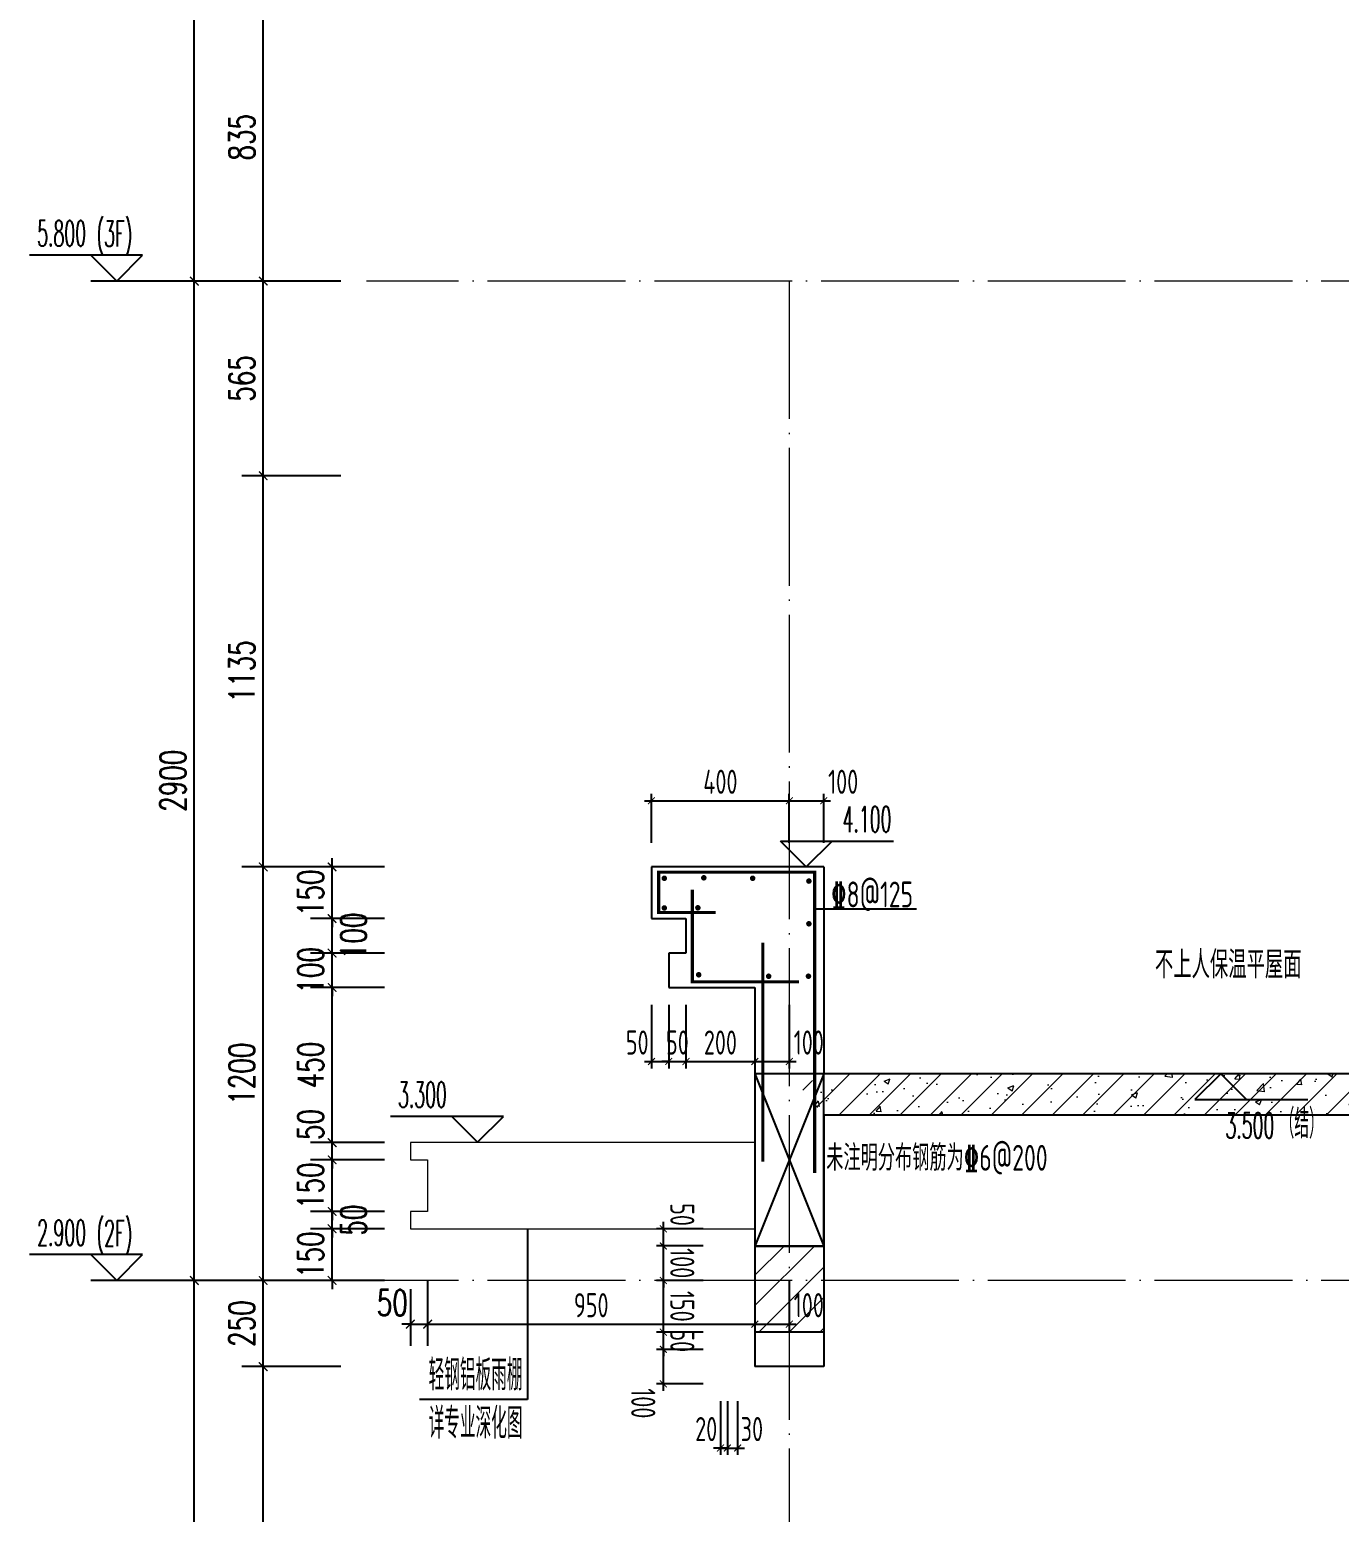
# Model space of a CAD drawing. Extents: x -668857 to 143095, y -247466 to 228182.
# Drawn here: x 111720 to 115521, y 154810 to 159113 of the extents above; entities that cross this region are included whole.
import ezdxf

# ---------------------------------------------------------------- set-up
doc = ezdxf.new("R2010")
doc.units = 0
doc.header["$LTSCALE"] = 1000
doc.linetypes.add('DOTE', pattern=[2.42, 2, -0.2, 0.02, -0.2])
doc.layers.get('0').update_dxf_attribs({"linetype": 'CONTINUOUS'})
doc.layers.get('DEFPOINTS').update_dxf_attribs({"linetype": 'CONTINUOUS'})
for name, color, linetype in [('DIM', 2, 'CONTINUOUS'), ('DIM_ELEV', 3, 'CONTINUOUS'), ('DIM_IDEN', 67, 'CONTINUOUS'), ('PUB_DIM', 3, 'CONTINUOUS'), ('PUB_TEXT', 2, 'CONTINUOUS'), ('REIN', 6, 'CONTINUOUS'), ('S-大样-砼线', 7, 'CONTINUOUS'), ('S-引出线', 40, 'CONTINUOUS'), ('TEXT', 2, 'CONTINUOUS'), ('WALL', 5, 'CONTINUOUS')]:
    doc.layers.add(name, color=color, linetype=linetype)
for name, color, linetype, lineweight in [('DOTE', 19, 'DOTE', 9), ('PUB_HATCH', 8, 'CONTINUOUS', 9), ('立面-普通轮廓', 7, 'CONTINUOUS', 18)]:
    doc.layers.add(name, color=color, linetype=linetype, lineweight=lineweight)
doc.styles.add('_TCH_DIM', font='SIMPLEX.shx', dxfattribs={"width": 0.7, "bigfont": 'GBCBIG.shx'})
doc.styles.add('_TCH_DIM_T3', font='SIMPLEX', dxfattribs={"width": 0.705882, "bigfont": 'GBCBIG'})
doc.styles.add('DIM_FONT_T3', font='SIMPLEX', dxfattribs={"width": 0.705882, "bigfont": 'GBCBIG'})
doc.styles.add('TSSD_DIMENSION', font='Tssdeng.shx', dxfattribs={"width": 0.7, "bigfont": 'tssdchn.shx'})
doc.styles.add('TSSD_REIN', font='tssdeng.shx', dxfattribs={"width": 0.7, "height": 300, "bigfont": 'tssdchn.shx'})
doc.dimstyles.new('_TCH_ARCH&&25', dxfattribs={"dimtxt": 74.375, "dimasz": 25, "dimexe": 62.5, "dimexo": 75, "dimgap": 25, "dimtad": 1, "dimdec": 0, "dimzin": 0, "dimdsep": 46, "dimtxsty": '_TCH_DIM_T3', "dimblk": 'ARCHTICK', "dimcen": 0.09, "dimclrt": 7, "dimazin": 0, "dimtfac": 1, "dimtdec": 0, "dimtix": 1, "dimtmove": 2, "dimatfit": 3, "dimldrblk": 'ARCHTICK', "dimfxl": 0, "dimtolj": 1, "dimtzin": 0, "dimarcsym": 0})
doc.dimstyles.new('TSSD_20_20', dxfattribs={"dimtxt": 60, "dimasz": 20, "dimexe": 20, "dimexo": 50, "dimgap": 20, "dimtad": 1, "dimdec": 0, "dimzin": 0, "dimdsep": 46, "dimtxsty": 'TSSD_DIMENSION', "dimblk": 'ARCHTICK', "dimblk1": 'ARCHTICK', "dimblk2": 'ARCHTICK', "dimcen": 0, "dimdle": 20, "dimclrt": 7, "dimadec": 0, "dimazin": 0, "dimtfac": 1, "dimtdec": 0, "dimtix": 1, "dimtmove": 2, "dimatfit": 3, "dimfxl": 0, "dimtolj": 1, "dimtzin": 0, "dimarcsym": 0})

# ---------------------------------------------------------------- blocks, each defined once
blk = doc.blocks.new('_ArchTick')
at = {"color": 0, "linetype": 'ByBlock', "const_width": 0.15}
blk.add_lwpolyline([(-0.5, -0.5), (0.5, 0.5)], dxfattribs=at)
blk = doc.blocks.new('*D2341')
at = {"layer": 'DEFPOINTS', "color": 0}
for p in [(113925, 156875.3), (113524.9, 156703.3), (113925, 156703.3)]:
    blk.add_point(p, dxfattribs=at)
at = {"layer": 'DIM', "color": 0, "lineweight": -2}
for p, q in [((113504.9, 156875.3), (113945, 156875.3)), ((113524.9, 156753.3), (113524.9, 156895.3)), ((113925, 156753.3), (113925, 156895.3))]:
    blk.add_line(p, q, dxfattribs=at)
at = {"layer": 'DIM', "color": 0, "lineweight": -2, "xscale": 20, "yscale": 20, "zscale": 20, "rotation": 180}
blk.add_blockref('_ArchTick', (113524.9, 156875.3), dxfattribs=at)
at = {"layer": 'DIM', "color": 0, "lineweight": -2, "xscale": 20, "yscale": 20, "zscale": 20}
blk.add_blockref('_ArchTick', (113925, 156875.3), dxfattribs=at)
at = {"layer": 'DIM', "color": 7, "insert": (113724.9, 156930.3), "char_height": 70, "attachment_point": 5, "style": 'TSSD_DIMENSION'}
blk.add_mtext('\\A1;400', dxfattribs=at)
blk = doc.blocks.new('*D2342')
at = {"layer": 'DEFPOINTS', "color": 0}
for p in [(114024.8, 156875.3), (113925, 156703.3), (114024.8, 156703.3)]:
    blk.add_point(p, dxfattribs=at)
at = {"layer": 'DIM', "color": 0, "lineweight": -2}
for p, q in [((113905, 156875.3), (114044.8, 156875.3)), ((113925, 156753.3), (113925, 156895.3)), ((114024.8, 156753.3), (114024.8, 156895.3))]:
    blk.add_line(p, q, dxfattribs=at)
at = {"layer": 'DIM', "color": 0, "lineweight": -2, "xscale": 20, "yscale": 20, "zscale": 20, "rotation": 180}
blk.add_blockref('_ArchTick', (113925, 156875.3), dxfattribs=at)
at = {"layer": 'DIM', "color": 0, "lineweight": -2, "xscale": 20, "yscale": 20, "zscale": 20}
blk.add_blockref('_ArchTick', (114024.8, 156875.3), dxfattribs=at)
at = {"layer": 'DIM', "color": 7, "insert": (114081.3, 156930.3), "char_height": 70, "attachment_point": 5, "style": 'TSSD_DIMENSION'}
blk.add_mtext('\\A1;100', dxfattribs=at)
blk = doc.blocks.new('*D2343')
at = {"layer": 'DEFPOINTS', "color": 0}
for p in [(113725.2, 155183.2), (113745.1, 155183.2), (113745.1, 154997)]:
    blk.add_point(p, dxfattribs=at)
at = {"layer": 'DIM', "color": 0, "lineweight": -2}
for p, q in [((113725.2, 155133.2), (113725.2, 154977)), ((113745.1, 155133.2), (113745.1, 154977)), ((113725.2, 154997), (113705.2, 154997)), ((113725.2, 154997), (113745.1, 154997)), ((113745.1, 154997), (113765.1, 154997))]:
    blk.add_line(p, q, dxfattribs=at)
at = {"layer": 'DIM', "color": 0, "lineweight": -2, "xscale": 20, "yscale": 20, "zscale": 20}
blk.add_blockref('_ArchTick', (113725.2, 154997), dxfattribs=at)
at = {"layer": 'DIM', "color": 0, "lineweight": -2, "xscale": 20, "yscale": 20, "zscale": 20, "rotation": 180}
blk.add_blockref('_ArchTick', (113745.1, 154997), dxfattribs=at)
at = {"layer": 'DIM', "color": 7, "insert": (113683.8, 155052), "char_height": 70, "attachment_point": 5, "style": 'TSSD_DIMENSION'}
blk.add_mtext('\\A1;20', dxfattribs=at)
blk = doc.blocks.new('*D2344')
at = {"layer": 'DEFPOINTS', "color": 0}
for p in [(113745.1, 155183.2), (113775, 155183.2), (113775, 154997)]:
    blk.add_point(p, dxfattribs=at)
at = {"layer": 'DIM', "color": 0, "lineweight": -2}
for p, q in [((113745.1, 155133.2), (113745.1, 154977)), ((113775, 155133.2), (113775, 154977)), ((113745.1, 154997), (113725.1, 154997)), ((113745.1, 154997), (113775, 154997)), ((113775, 154997), (113795, 154997))]:
    blk.add_line(p, q, dxfattribs=at)
at = {"layer": 'DIM', "color": 0, "lineweight": -2, "xscale": 20, "yscale": 20, "zscale": 20}
blk.add_blockref('_ArchTick', (113745.1, 154997), dxfattribs=at)
at = {"layer": 'DIM', "color": 0, "lineweight": -2, "xscale": 20, "yscale": 20, "zscale": 20, "rotation": 180}
blk.add_blockref('_ArchTick', (113775, 154997), dxfattribs=at)
at = {"layer": 'DIM', "color": 7, "insert": (113816.3, 155052), "char_height": 70, "attachment_point": 5, "style": 'TSSD_DIMENSION'}
blk.add_mtext('\\A1;30', dxfattribs=at)
blk = doc.blocks.new('*D2345')
at = {"layer": 'DEFPOINTS', "color": 0}
for p in [(112825, 155533.1), (112875, 155533.1), (112875, 155356.4)]:
    blk.add_point(p, dxfattribs=at)
at = {"layer": 'PUB_DIM', "color": 0, "lineweight": -2}
for p, q in [((112825, 155458.1), (112825, 155293.9)), ((112875, 155458.1), (112875, 155293.9)), ((112825, 155356.4), (112800, 155356.4)), ((112825, 155356.4), (112875, 155356.4)), ((112875, 155356.4), (112900, 155356.4))]:
    blk.add_line(p, q, dxfattribs=at)
at = {"layer": 'PUB_DIM', "color": 0, "lineweight": -2, "xscale": 25, "yscale": 25, "zscale": 25}
for p, rotation in [((112825, 155356.4), 0.008280580411597072), ((112875, 155356.4), 180.0082805804116)]:
    blk.add_blockref('_ArchTick', p, dxfattribs=dict(at, rotation=rotation))
at = {"layer": 'PUB_DIM', "color": 7, "insert": (112772.6, 155418.6), "char_height": 74.38, "attachment_point": 5, "rotation": 0.0083, "style": '_TCH_DIM_T3'}
blk.add_mtext('\\A1;50', dxfattribs=at)
blk = doc.blocks.new('*D2346')
at = {"layer": 'DEFPOINTS', "color": 0}
for p in [(112875, 155533.1), (113825, 155533.2), (113825, 155356.5)]:
    blk.add_point(p, dxfattribs=at)
at = {"layer": 'DIM', "color": 0, "lineweight": -2}
for p, q in [((112875, 155483.1), (112875, 155336.4)), ((113825, 155483.2), (113825, 155336.5)), ((112855, 155356.4), (113845, 155356.5))]:
    blk.add_line(p, q, dxfattribs=at)
at = {"layer": 'DIM', "color": 0, "lineweight": -2, "xscale": 20, "yscale": 20, "zscale": 20}
for p, rotation in [((112875, 155356.4), 180.0082805803405), ((113825, 155356.5), 0.00828058034047461)]:
    blk.add_blockref('_ArchTick', p, dxfattribs=dict(at, rotation=rotation))
at = {"layer": 'DIM', "color": 7, "insert": (113350, 155411.5), "char_height": 70, "attachment_point": 5, "rotation": 0.0083, "style": 'TSSD_DIMENSION'}
blk.add_mtext('\\A1;950', dxfattribs=at)
blk = doc.blocks.new('*D2347')
at = {"layer": 'DEFPOINTS', "color": 0}
for p in [(113825, 155533.2), (113925, 155533.2), (113925, 155356.5)]:
    blk.add_point(p, dxfattribs=at)
at = {"layer": 'DIM', "color": 0, "lineweight": -2}
for p, q in [((113825, 155483.2), (113825, 155336.5)), ((113925, 155483.2), (113925, 155336.5)), ((113805, 155356.5), (113945, 155356.5))]:
    blk.add_line(p, q, dxfattribs=at)
at = {"layer": 'DIM', "color": 0, "lineweight": -2, "xscale": 20, "yscale": 20, "zscale": 20}
for p, rotation in [((113825, 155356.5), 180.0082805803145), ((113925, 155356.5), 0.008280580314470395)]:
    blk.add_blockref('_ArchTick', p, dxfattribs=dict(at, rotation=rotation))
at = {"layer": 'DIM', "color": 7, "insert": (113981.5, 155411.5), "char_height": 70, "attachment_point": 5, "rotation": 0.0083, "style": 'TSSD_DIMENSION'}
blk.add_mtext('\\A1;100', dxfattribs=at)
blk = doc.blocks.new('*D2348')
at = {"layer": 'DEFPOINTS', "color": 0}
for p in [(113559.3, 155283.4), (113725.2, 155283.4), (113725.2, 155183.2)]:
    blk.add_point(p, dxfattribs=at)
at = {"layer": 'DIM', "color": 0, "lineweight": -2}
for p, q in [((113675.2, 155283.4), (113539.3, 155283.4)), ((113559.3, 155163.2), (113559.3, 155303.4)), ((113675.2, 155183.2), (113539.3, 155183.2))]:
    blk.add_line(p, q, dxfattribs=at)
at = {"layer": 'DIM', "color": 0, "lineweight": -2, "xscale": 20, "yscale": 20, "zscale": 20}
for p, rotation in [((113559.3, 155283.4), 90.00050334897705), ((113559.3, 155183.2), 270.0005033489771)]:
    blk.add_blockref('_ArchTick', p, dxfattribs=dict(at, rotation=rotation))
at = {"layer": 'DIM', "color": 7, "insert": (113500.9, 155126.8), "char_height": 70, "attachment_point": 5, "rotation": 270.0005, "style": 'TSSD_DIMENSION'}
blk.add_mtext('\\A1;100', dxfattribs=at)
blk = doc.blocks.new('*D2349')
at = {"layer": 'DEFPOINTS', "color": 0}
for p in [(113559.3, 155333.4), (113725.2, 155333.4), (113725.2, 155283.4)]:
    blk.add_point(p, dxfattribs=at)
at = {"layer": 'DIM', "color": 0, "lineweight": -2}
for p, q in [((113675.2, 155333.4), (113539.3, 155333.4)), ((113559.3, 155333.4), (113559.3, 155353.4)), ((113559.3, 155283.4), (113559.3, 155333.4)), ((113675.2, 155283.4), (113539.3, 155283.4)), ((113559.3, 155283.4), (113559.3, 155263.4))]:
    blk.add_line(p, q, dxfattribs=at)
at = {"layer": 'DIM', "color": 0, "lineweight": -2, "xscale": 20, "yscale": 20, "zscale": 20}
for p, rotation in [((113559.3, 155333.4), 270.0005033490374), ((113559.3, 155283.4), 90.00050334903742)]:
    blk.add_blockref('_ArchTick', p, dxfattribs=dict(at, rotation=rotation))
at = {"layer": 'DIM', "color": 7, "insert": (113614.3, 155308.4), "char_height": 70, "attachment_point": 5, "rotation": 270.0005, "style": 'TSSD_DIMENSION'}
blk.add_mtext('\\A1;50', dxfattribs=at)
blk = doc.blocks.new('*D2350')
at = {"layer": 'DEFPOINTS', "color": 0}
for p in [(113559.3, 155483.2), (113725.2, 155483.2), (113725.2, 155333.4)]:
    blk.add_point(p, dxfattribs=at)
at = {"layer": 'DIM', "color": 0, "lineweight": -2}
for p, q in [((113559.3, 155313.4), (113559.3, 155503.2)), ((113675.2, 155483.2), (113539.3, 155483.2)), ((113675.2, 155333.4), (113539.3, 155333.4))]:
    blk.add_line(p, q, dxfattribs=at)
at = {"layer": 'DIM', "color": 0, "lineweight": -2, "xscale": 20, "yscale": 20, "zscale": 20}
for p, rotation in [((113559.3, 155483.2), 90.00050334894749), ((113559.3, 155333.4), 270.0005033489475)]:
    blk.add_blockref('_ArchTick', p, dxfattribs=dict(at, rotation=rotation))
at = {"layer": 'DIM', "color": 7, "insert": (113614.3, 155408.3), "char_height": 70, "attachment_point": 5, "rotation": 270.0005, "style": 'TSSD_DIMENSION'}
blk.add_mtext('\\A1;150', dxfattribs=at)
blk = doc.blocks.new('*D2351')
at = {"layer": 'DEFPOINTS', "color": 0}
for p in [(113559.3, 155583.4), (113725.2, 155583.4), (113725.2, 155483.2)]:
    blk.add_point(p, dxfattribs=at)
at = {"layer": 'DIM', "color": 0, "lineweight": -2}
for p, q in [((113675.2, 155583.4), (113539.3, 155583.4)), ((113559.3, 155583.4), (113559.3, 155603.4)), ((113559.3, 155483.2), (113559.3, 155583.4)), ((113675.2, 155483.2), (113539.3, 155483.2)), ((113559.3, 155483.2), (113559.3, 155463.2))]:
    blk.add_line(p, q, dxfattribs=at)
at = {"layer": 'DIM', "color": 0, "lineweight": -2, "xscale": 20, "yscale": 20, "zscale": 20}
for p, rotation in [((113559.3, 155583.4), 270.0005033489296), ((113559.3, 155483.2), 90.00050334892961)]:
    blk.add_blockref('_ArchTick', p, dxfattribs=dict(at, rotation=rotation))
at = {"layer": 'DIM', "color": 7, "insert": (113614.3, 155533.3), "char_height": 70, "attachment_point": 5, "rotation": 270.0005, "style": 'TSSD_DIMENSION'}
blk.add_mtext('\\A1;100', dxfattribs=at)
blk = doc.blocks.new('*D2352')
at = {"layer": 'DEFPOINTS', "color": 0}
for p in [(113559.3, 155633.1), (113725.2, 155633.1), (113725.2, 155583.4)]:
    blk.add_point(p, dxfattribs=at)
at = {"layer": 'DIM', "color": 0, "lineweight": -2}
for p, q in [((113675.2, 155633.1), (113539.3, 155633.1)), ((113559.3, 155563.4), (113559.3, 155653.1)), ((113675.2, 155583.4), (113539.3, 155583.4))]:
    blk.add_line(p, q, dxfattribs=at)
at = {"layer": 'DIM', "color": 0, "lineweight": -2, "xscale": 20, "yscale": 20, "zscale": 20}
for p, rotation in [((113559.3, 155633.1), 90.00050334908576), ((113559.3, 155583.4), 270.0005033490858)]:
    blk.add_blockref('_ArchTick', p, dxfattribs=dict(at, rotation=rotation))
at = {"layer": 'DIM', "color": 7, "insert": (113614.3, 155674.5), "char_height": 70, "attachment_point": 5, "rotation": 270.0005, "style": 'TSSD_DIMENSION'}
blk.add_mtext('\\A1;50', dxfattribs=at)
blk = doc.blocks.new('*D2353')
at = {"layer": 'DEFPOINTS', "color": 0}
for p in [(113524.9, 156333.3), (113574.9, 156333.3), (113574.9, 156118.7)]:
    blk.add_point(p, dxfattribs=at)
at = {"layer": 'DIM', "color": 0, "lineweight": -2}
for p, q in [((113524.9, 156283.3), (113524.9, 156098.7)), ((113574.9, 156283.3), (113574.9, 156098.7)), ((113504.9, 156118.7), (113594.9, 156118.7))]:
    blk.add_line(p, q, dxfattribs=at)
at = {"layer": 'DIM', "color": 0, "lineweight": -2, "xscale": 20, "yscale": 20, "zscale": 20, "rotation": 180}
blk.add_blockref('_ArchTick', (113524.9, 156118.7), dxfattribs=at)
at = {"layer": 'DIM', "color": 0, "lineweight": -2, "xscale": 20, "yscale": 20, "zscale": 20}
blk.add_blockref('_ArchTick', (113574.9, 156118.7), dxfattribs=at)
at = {"layer": 'DIM', "color": 7, "insert": (113483.5, 156173.7), "char_height": 70, "attachment_point": 5, "style": 'TSSD_DIMENSION'}
blk.add_mtext('\\A1;50', dxfattribs=at)
blk = doc.blocks.new('*D2354')
at = {"layer": 'DEFPOINTS', "color": 0}
for p in [(113574.9, 156333.3), (113625, 156333.3), (113625, 156118.7)]:
    blk.add_point(p, dxfattribs=at)
at = {"layer": 'DIM', "color": 0, "lineweight": -2}
for p, q in [((113574.9, 156283.3), (113574.9, 156098.7)), ((113625, 156283.3), (113625, 156098.7)), ((113574.9, 156118.7), (113554.9, 156118.7)), ((113574.9, 156118.7), (113625, 156118.7)), ((113625, 156118.7), (113645, 156118.7))]:
    blk.add_line(p, q, dxfattribs=at)
at = {"layer": 'DIM', "color": 0, "lineweight": -2, "xscale": 20, "yscale": 20, "zscale": 20}
blk.add_blockref('_ArchTick', (113574.9, 156118.7), dxfattribs=at)
at = {"layer": 'DIM', "color": 0, "lineweight": -2, "xscale": 20, "yscale": 20, "zscale": 20, "rotation": 180}
blk.add_blockref('_ArchTick', (113625, 156118.7), dxfattribs=at)
at = {"layer": 'DIM', "color": 7, "insert": (113600, 156173.7), "char_height": 70, "attachment_point": 5, "style": 'TSSD_DIMENSION'}
blk.add_mtext('\\A1;50', dxfattribs=at)
blk = doc.blocks.new('*D2355')
at = {"layer": 'DEFPOINTS', "color": 0}
for p in [(113625, 156333.3), (113825, 156333.3), (113825, 156118.7)]:
    blk.add_point(p, dxfattribs=at)
at = {"layer": 'DIM', "color": 0, "lineweight": -2}
for p, q in [((113625, 156283.3), (113625, 156098.7)), ((113825, 156283.3), (113825, 156098.7)), ((113605, 156118.7), (113845, 156118.7))]:
    blk.add_line(p, q, dxfattribs=at)
at = {"layer": 'DIM', "color": 0, "lineweight": -2, "xscale": 20, "yscale": 20, "zscale": 20, "rotation": 180}
blk.add_blockref('_ArchTick', (113625, 156118.7), dxfattribs=at)
at = {"layer": 'DIM', "color": 0, "lineweight": -2, "xscale": 20, "yscale": 20, "zscale": 20}
blk.add_blockref('_ArchTick', (113825, 156118.7), dxfattribs=at)
at = {"layer": 'DIM', "color": 7, "insert": (113725, 156173.7), "char_height": 70, "attachment_point": 5, "style": 'TSSD_DIMENSION'}
blk.add_mtext('\\A1;200', dxfattribs=at)
blk = doc.blocks.new('*D2356')
at = {"layer": 'DEFPOINTS', "color": 0}
for p in [(113825, 156333.3), (113925, 156333.3), (113925, 156118.7)]:
    blk.add_point(p, dxfattribs=at)
at = {"layer": 'DIM', "color": 0, "lineweight": -2}
for p, q in [((113825, 156283.3), (113825, 156098.7)), ((113925, 156283.3), (113925, 156098.7)), ((113805, 156118.7), (113945, 156118.7))]:
    blk.add_line(p, q, dxfattribs=at)
at = {"layer": 'DIM', "color": 0, "lineweight": -2, "xscale": 20, "yscale": 20, "zscale": 20, "rotation": 180}
blk.add_blockref('_ArchTick', (113825, 156118.7), dxfattribs=at)
at = {"layer": 'DIM', "color": 0, "lineweight": -2, "xscale": 20, "yscale": 20, "zscale": 20}
blk.add_blockref('_ArchTick', (113925, 156118.7), dxfattribs=at)
at = {"layer": 'DIM', "color": 7, "insert": (113981.4, 156173.7), "char_height": 70, "attachment_point": 5, "style": 'TSSD_DIMENSION'}
blk.add_mtext('\\A1;100', dxfattribs=at)
blk = doc.blocks.new('*D2357')
at = {"layer": 'DEFPOINTS', "color": 0}
for p in [(112597.9, 155633.3), (112825, 155633.3), (112825, 155483.2)]:
    blk.add_point(p, dxfattribs=at)
at = {"layer": 'PUB_DIM', "color": 0, "lineweight": -2}
for p, q in [((112750, 155633.3), (112535.4, 155633.3)), ((112597.9, 155633.3), (112597.9, 155658.3)), ((112597.9, 155483.2), (112597.9, 155633.3)), ((112750, 155483.2), (112535.4, 155483.2)), ((112597.9, 155483.2), (112597.9, 155458.2))]:
    blk.add_line(p, q, dxfattribs=at)
at = {"layer": 'PUB_DIM', "color": 0, "lineweight": -2, "xscale": 25, "yscale": 25, "zscale": 25}
for p, rotation in [((112597.9, 155633.3), 270), ((112597.9, 155483.2), 90)]:
    blk.add_blockref('_ArchTick', p, dxfattribs=dict(at, rotation=rotation))
at = {"layer": 'PUB_DIM', "color": 7, "insert": (112535.8, 155558.2), "char_height": 74.38, "attachment_point": 5, "rotation": 90, "style": '_TCH_DIM_T3'}
blk.add_mtext('\\A1;150', dxfattribs=at)
blk = doc.blocks.new('*D2358')
at = {"layer": 'DEFPOINTS', "color": 0}
for p in [(112597.9, 155683.3), (112825, 155683.3), (112825, 155633.3)]:
    blk.add_point(p, dxfattribs=at)
at = {"layer": 'PUB_DIM', "color": 0, "lineweight": -2}
for p, q in [((112597.9, 155683.3), (112597.9, 155708.3)), ((112750, 155683.3), (112535.4, 155683.3)), ((112597.9, 155633.3), (112597.9, 155683.3)), ((112750, 155633.3), (112535.4, 155633.3)), ((112597.9, 155633.3), (112597.9, 155608.3))]:
    blk.add_line(p, q, dxfattribs=at)
at = {"layer": 'PUB_DIM', "color": 0, "lineweight": -2, "xscale": 25, "yscale": 25, "zscale": 25}
for p, rotation in [((112597.9, 155683.3), 270), ((112597.9, 155633.3), 90)]:
    blk.add_blockref('_ArchTick', p, dxfattribs=dict(at, rotation=rotation))
at = {"layer": 'PUB_DIM', "color": 7, "insert": (112659.9, 155658.3), "char_height": 74.38, "attachment_point": 5, "rotation": 90, "style": '_TCH_DIM_T3'}
blk.add_mtext('\\A1;50', dxfattribs=at)
blk = doc.blocks.new('*D2359')
at = {"layer": 'DEFPOINTS', "color": 0}
for p in [(112597.9, 155833.3), (112825, 155833.3), (112825, 155683.3)]:
    blk.add_point(p, dxfattribs=at)
at = {"layer": 'PUB_DIM', "color": 0, "lineweight": -2}
for p, q in [((112750, 155833.3), (112535.4, 155833.3)), ((112597.9, 155833.3), (112597.9, 155858.3)), ((112597.9, 155683.3), (112597.9, 155833.3)), ((112750, 155683.3), (112535.4, 155683.3)), ((112597.9, 155683.3), (112597.9, 155658.3))]:
    blk.add_line(p, q, dxfattribs=at)
at = {"layer": 'PUB_DIM', "color": 0, "lineweight": -2, "xscale": 25, "yscale": 25, "zscale": 25}
for p, rotation in [((112597.9, 155833.3), 270), ((112597.9, 155683.3), 90)]:
    blk.add_blockref('_ArchTick', p, dxfattribs=dict(at, rotation=rotation))
at = {"layer": 'PUB_DIM', "color": 7, "insert": (112535.8, 155758.3), "char_height": 74.38, "attachment_point": 5, "rotation": 90, "style": '_TCH_DIM_T3'}
blk.add_mtext('\\A1;150', dxfattribs=at)
blk = doc.blocks.new('*D2360')
at = {"layer": 'DEFPOINTS', "color": 0}
for p in [(112597.9, 155883.3), (112825, 155883.3), (112825, 155833.3)]:
    blk.add_point(p, dxfattribs=at)
at = {"layer": 'PUB_DIM', "color": 0, "lineweight": -2}
for p, q in [((112750, 155883.3), (112535.4, 155883.3)), ((112597.9, 155883.3), (112597.9, 155908.3)), ((112597.9, 155833.3), (112597.9, 155883.3)), ((112750, 155833.3), (112535.4, 155833.3)), ((112597.9, 155833.3), (112597.9, 155808.3))]:
    blk.add_line(p, q, dxfattribs=at)
at = {"layer": 'PUB_DIM', "color": 0, "lineweight": -2, "xscale": 25, "yscale": 25, "zscale": 25}
for p, rotation in [((112597.9, 155883.3), 270), ((112597.9, 155833.3), 90)]:
    blk.add_blockref('_ArchTick', p, dxfattribs=dict(at, rotation=rotation))
at = {"layer": 'PUB_DIM', "color": 7, "insert": (112535.8, 155935.7), "char_height": 74.38, "attachment_point": 5, "rotation": 90, "style": '_TCH_DIM_T3'}
blk.add_mtext('\\A1;50', dxfattribs=at)
blk = doc.blocks.new('*D2361')
at = {"layer": 'DEFPOINTS', "color": 0}
for p in [(112597.9, 156333.3), (112825, 156333.3), (112825, 155883.3)]:
    blk.add_point(p, dxfattribs=at)
at = {"layer": 'PUB_DIM', "color": 0, "lineweight": -2}
for p, q in [((112750, 156333.3), (112535.4, 156333.3)), ((112597.9, 155883.3), (112597.9, 156333.3)), ((112750, 155883.3), (112535.4, 155883.3))]:
    blk.add_line(p, q, dxfattribs=at)
at = {"layer": 'PUB_DIM', "color": 0, "lineweight": -2, "xscale": 25, "yscale": 25, "zscale": 25}
for p, rotation in [((112597.9, 156333.3), 90), ((112597.9, 155883.3), 270)]:
    blk.add_blockref('_ArchTick', p, dxfattribs=dict(at, rotation=rotation))
at = {"layer": 'PUB_DIM', "color": 7, "insert": (112535.8, 156108.3), "char_height": 74.38, "attachment_point": 5, "rotation": 90, "style": '_TCH_DIM_T3'}
blk.add_mtext('\\A1;450', dxfattribs=at)
blk = doc.blocks.new('*D2362')
at = {"layer": 'DEFPOINTS', "color": 0}
for p in [(112597.9, 156433.3), (112825, 156433.3), (112825, 156333.3)]:
    blk.add_point(p, dxfattribs=at)
at = {"layer": 'PUB_DIM', "color": 0, "lineweight": -2}
for p, q in [((112597.9, 156433.3), (112597.9, 156458.3)), ((112750, 156433.3), (112535.4, 156433.3)), ((112597.9, 156333.3), (112597.9, 156433.3)), ((112750, 156333.3), (112535.4, 156333.3)), ((112597.9, 156333.3), (112597.9, 156308.3))]:
    blk.add_line(p, q, dxfattribs=at)
at = {"layer": 'PUB_DIM', "color": 0, "lineweight": -2, "xscale": 25, "yscale": 25, "zscale": 25}
for p, rotation in [((112597.9, 156433.3), 270), ((112597.9, 156333.3), 90)]:
    blk.add_blockref('_ArchTick', p, dxfattribs=dict(at, rotation=rotation))
at = {"layer": 'PUB_DIM', "color": 7, "insert": (112535.8, 156383.3), "char_height": 74.38, "attachment_point": 5, "rotation": 90, "style": '_TCH_DIM_T3'}
blk.add_mtext('\\A1;100', dxfattribs=at)
blk = doc.blocks.new('*D2363')
at = {"layer": 'DEFPOINTS', "color": 0}
for p in [(112597.9, 156533.3), (112825, 156533.3), (112825, 156433.3)]:
    blk.add_point(p, dxfattribs=at)
at = {"layer": 'PUB_DIM', "color": 0, "lineweight": -2}
for p, q in [((112750, 156533.3), (112535.4, 156533.3)), ((112597.9, 156433.3), (112597.9, 156533.3)), ((112750, 156433.3), (112535.4, 156433.3))]:
    blk.add_line(p, q, dxfattribs=at)
at = {"layer": 'PUB_DIM', "color": 0, "lineweight": -2, "xscale": 25, "yscale": 25, "zscale": 25}
for p, rotation in [((112597.9, 156533.3), 90), ((112597.9, 156433.3), 270)]:
    blk.add_blockref('_ArchTick', p, dxfattribs=dict(at, rotation=rotation))
at = {"layer": 'PUB_DIM', "color": 7, "insert": (112659.9, 156483.3), "char_height": 74.38, "attachment_point": 5, "rotation": 90, "style": '_TCH_DIM_T3'}
blk.add_mtext('\\A1;100', dxfattribs=at)
blk = doc.blocks.new('*D2364')
at = {"layer": 'DEFPOINTS', "color": 0}
for p in [(112597.9, 156683.3), (112825, 156683.3), (112825, 156533.3)]:
    blk.add_point(p, dxfattribs=at)
at = {"layer": 'PUB_DIM', "color": 0, "lineweight": -2}
for p, q in [((112597.9, 156683.3), (112597.9, 156708.3)), ((112750, 156683.3), (112535.4, 156683.3)), ((112597.9, 156533.3), (112597.9, 156683.3)), ((112750, 156533.3), (112535.4, 156533.3)), ((112597.9, 156533.3), (112597.9, 156508.3))]:
    blk.add_line(p, q, dxfattribs=at)
at = {"layer": 'PUB_DIM', "color": 0, "lineweight": -2, "xscale": 25, "yscale": 25, "zscale": 25}
for p, rotation in [((112597.9, 156683.3), 270), ((112597.9, 156533.3), 90)]:
    blk.add_blockref('_ArchTick', p, dxfattribs=dict(at, rotation=rotation))
at = {"layer": 'PUB_DIM', "color": 7, "insert": (112535.8, 156608.3), "char_height": 74.38, "attachment_point": 5, "rotation": 90, "style": '_TCH_DIM_T3'}
blk.add_mtext('\\A1;150', dxfattribs=at)
blk = doc.blocks.new('*D2380')
at = {"layer": 'DEFPOINTS', "color": 0}
for p in [(112397.9, 155233.2), (112697.9, 155233.2), (112697.9, 152583.2)]:
    blk.add_point(p, dxfattribs=at)
at = {"layer": 'PUB_DIM', "color": 0, "lineweight": -2}
for p, q in [((112622.9, 155233.2), (112335.4, 155233.2)), ((112397.9, 152583.2), (112397.9, 155233.2)), ((112622.9, 152583.2), (112335.4, 152583.2))]:
    blk.add_line(p, q, dxfattribs=at)
at = {"layer": 'PUB_DIM', "color": 0, "lineweight": -2, "xscale": 25, "yscale": 25, "zscale": 25}
for p, rotation in [((112397.9, 155233.2), 90), ((112397.9, 152583.2), 270)]:
    blk.add_blockref('_ArchTick', p, dxfattribs=dict(at, rotation=rotation))
at = {"layer": 'PUB_DIM', "color": 7, "insert": (112335.8, 153908.2), "char_height": 74.38, "attachment_point": 5, "rotation": 90, "style": '_TCH_DIM_T3'}
blk.add_mtext('\\A1;2650', dxfattribs=at)
blk = doc.blocks.new('*D2381')
at = {"layer": 'DEFPOINTS', "color": 0}
for p in [(112397.9, 155483.2), (112697.9, 155483.2), (112697.9, 155233.2)]:
    blk.add_point(p, dxfattribs=at)
at = {"layer": 'PUB_DIM', "color": 0, "lineweight": -2}
for p, q in [((112622.9, 155483.2), (112335.4, 155483.2)), ((112397.9, 155233.2), (112397.9, 155483.2)), ((112622.9, 155233.2), (112335.4, 155233.2))]:
    blk.add_line(p, q, dxfattribs=at)
at = {"layer": 'PUB_DIM', "color": 0, "lineweight": -2, "xscale": 25, "yscale": 25, "zscale": 25}
for p, rotation in [((112397.9, 155483.2), 90), ((112397.9, 155233.2), 270)]:
    blk.add_blockref('_ArchTick', p, dxfattribs=dict(at, rotation=rotation))
at = {"layer": 'PUB_DIM', "color": 7, "insert": (112335.8, 155358.2), "char_height": 74.38, "attachment_point": 5, "rotation": 90, "style": '_TCH_DIM_T3'}
blk.add_mtext('\\A1;250', dxfattribs=at)
blk = doc.blocks.new('*D2382')
at = {"layer": 'DEFPOINTS', "color": 0}
for p in [(112397.9, 156683.3), (112697.9, 156683.3), (112697.9, 155483.2)]:
    blk.add_point(p, dxfattribs=at)
at = {"layer": 'PUB_DIM', "color": 0, "lineweight": -2}
for p, q in [((112622.9, 156683.3), (112335.4, 156683.3)), ((112397.9, 155483.2), (112397.9, 156683.3)), ((112622.9, 155483.2), (112335.4, 155483.2))]:
    blk.add_line(p, q, dxfattribs=at)
at = {"layer": 'PUB_DIM', "color": 0, "lineweight": -2, "xscale": 25, "yscale": 25, "zscale": 25}
for p, rotation in [((112397.9, 156683.3), 90), ((112397.9, 155483.2), 270)]:
    blk.add_blockref('_ArchTick', p, dxfattribs=dict(at, rotation=rotation))
at = {"layer": 'PUB_DIM', "color": 7, "insert": (112335.8, 156083.3), "char_height": 74.38, "attachment_point": 5, "rotation": 90, "style": '_TCH_DIM_T3'}
blk.add_mtext('\\A1;1200', dxfattribs=at)
blk = doc.blocks.new('*D2383')
at = {"layer": 'DEFPOINTS', "color": 0}
for p in [(112397.9, 157818.2), (112697.9, 157818.2), (112697.9, 156683.3)]:
    blk.add_point(p, dxfattribs=at)
at = {"layer": 'PUB_DIM', "color": 0, "lineweight": -2}
for p, q in [((112622.9, 157818.2), (112335.4, 157818.2)), ((112397.9, 156683.3), (112397.9, 157818.2)), ((112622.9, 156683.3), (112335.4, 156683.3))]:
    blk.add_line(p, q, dxfattribs=at)
at = {"layer": 'PUB_DIM', "color": 0, "lineweight": -2, "xscale": 25, "yscale": 25, "zscale": 25}
for p, rotation in [((112397.9, 157818.2), 90), ((112397.9, 156683.3), 270)]:
    blk.add_blockref('_ArchTick', p, dxfattribs=dict(at, rotation=rotation))
at = {"layer": 'PUB_DIM', "color": 7, "insert": (112335.8, 157250.8), "char_height": 74.38, "attachment_point": 5, "rotation": 90, "style": '_TCH_DIM_T3'}
blk.add_mtext('\\A1;1135', dxfattribs=at)
blk = doc.blocks.new('*D2384')
at = {"layer": 'DEFPOINTS', "color": 0}
for p in [(112397.9, 158383.2), (112697.9, 158383.2), (112697.9, 157818.2)]:
    blk.add_point(p, dxfattribs=at)
at = {"layer": 'PUB_DIM', "color": 0, "lineweight": -2}
for p, q in [((112622.9, 158383.2), (112335.4, 158383.2)), ((112397.9, 157818.2), (112397.9, 158383.2)), ((112622.9, 157818.2), (112335.4, 157818.2))]:
    blk.add_line(p, q, dxfattribs=at)
at = {"layer": 'PUB_DIM', "color": 0, "lineweight": -2, "xscale": 25, "yscale": 25, "zscale": 25}
for p, rotation in [((112397.9, 158383.2), 90), ((112397.9, 157818.2), 270)]:
    blk.add_blockref('_ArchTick', p, dxfattribs=dict(at, rotation=rotation))
at = {"layer": 'PUB_DIM', "color": 7, "insert": (112335.8, 158100.7), "char_height": 74.38, "attachment_point": 5, "rotation": 90, "style": '_TCH_DIM_T3'}
blk.add_mtext('\\A1;565', dxfattribs=at)
blk = doc.blocks.new('*D2385')
at = {"layer": 'DEFPOINTS', "color": 0}
for p in [(112397.9, 159218.3), (112697.9, 159218.3), (112697.9, 158383.2)]:
    blk.add_point(p, dxfattribs=at)
at = {"layer": 'PUB_DIM', "color": 0, "lineweight": -2}
for p, q in [((112622.9, 159218.3), (112335.4, 159218.3)), ((112397.9, 158383.2), (112397.9, 159218.3)), ((112622.9, 158383.2), (112335.4, 158383.2))]:
    blk.add_line(p, q, dxfattribs=at)
at = {"layer": 'PUB_DIM', "color": 0, "lineweight": -2, "xscale": 25, "yscale": 25, "zscale": 25}
for p, rotation in [((112397.9, 159218.3), 90), ((112397.9, 158383.2), 270)]:
    blk.add_blockref('_ArchTick', p, dxfattribs=dict(at, rotation=rotation))
at = {"layer": 'PUB_DIM', "color": 7, "insert": (112335.8, 158800.7), "char_height": 74.38, "attachment_point": 5, "rotation": 90, "style": '_TCH_DIM_T3'}
blk.add_mtext('\\A1;835', dxfattribs=at)
blk = doc.blocks.new('*D2398')
at = {"layer": 'DEFPOINTS', "color": 0}
for p in [(112197.9, 155483.2), (112697.9, 155483.2), (112697.9, 152583.2)]:
    blk.add_point(p, dxfattribs=at)
at = {"layer": 'PUB_DIM', "color": 0, "lineweight": -2}
for p, q in [((112622.9, 155483.2), (112135.4, 155483.2)), ((112197.9, 152583.2), (112197.9, 155483.2)), ((112622.9, 152583.2), (112135.4, 152583.2))]:
    blk.add_line(p, q, dxfattribs=at)
at = {"layer": 'PUB_DIM', "color": 0, "lineweight": -2, "xscale": 25, "yscale": 25, "zscale": 25}
for p, rotation in [((112197.9, 155483.2), 90), ((112197.9, 152583.2), 270)]:
    blk.add_blockref('_ArchTick', p, dxfattribs=dict(at, rotation=rotation))
at = {"layer": 'PUB_DIM', "color": 7, "insert": (112135.8, 154033.2), "char_height": 74.38, "attachment_point": 5, "rotation": 90, "style": '_TCH_DIM_T3'}
blk.add_mtext('\\A1;2900', dxfattribs=at)
blk = doc.blocks.new('*D2399')
at = {"layer": 'DEFPOINTS', "color": 0}
for p in [(112197.9, 158383.2), (112697.9, 158383.2), (112697.9, 155483.2)]:
    blk.add_point(p, dxfattribs=at)
at = {"layer": 'PUB_DIM', "color": 0, "lineweight": -2}
for p, q in [((112622.9, 158383.2), (112135.4, 158383.2)), ((112197.9, 155483.2), (112197.9, 158383.2)), ((112622.9, 155483.2), (112135.4, 155483.2))]:
    blk.add_line(p, q, dxfattribs=at)
at = {"layer": 'PUB_DIM', "color": 0, "lineweight": -2, "xscale": 25, "yscale": 25, "zscale": 25}
for p, rotation in [((112197.9, 158383.2), 90), ((112197.9, 155483.2), 270)]:
    blk.add_blockref('_ArchTick', p, dxfattribs=dict(at, rotation=rotation))
at = {"layer": 'PUB_DIM', "color": 7, "insert": (112135.8, 156933.2), "char_height": 74.38, "attachment_point": 5, "rotation": 90, "style": '_TCH_DIM_T3'}
blk.add_mtext('\\A1;2900', dxfattribs=at)
blk = doc.blocks.new('*D2400')
at = {"layer": 'DEFPOINTS', "color": 0}
for p in [(112197.9, 161283.2), (112697.9, 161283.2), (112697.9, 158383.2)]:
    blk.add_point(p, dxfattribs=at)
at = {"layer": 'PUB_DIM', "color": 0, "lineweight": -2}
for p, q in [((112622.9, 161283.2), (112135.4, 161283.2)), ((112197.9, 158383.2), (112197.9, 161283.2)), ((112622.9, 158383.2), (112135.4, 158383.2))]:
    blk.add_line(p, q, dxfattribs=at)
at = {"layer": 'PUB_DIM', "color": 0, "lineweight": -2, "xscale": 25, "yscale": 25, "zscale": 25}
for p, rotation in [((112197.9, 161283.2), 90), ((112197.9, 158383.2), 270)]:
    blk.add_blockref('_ArchTick', p, dxfattribs=dict(at, rotation=rotation))
at = {"layer": 'PUB_DIM', "color": 7, "insert": (112135.8, 159833.2), "char_height": 74.38, "attachment_point": 5, "rotation": 90, "style": '_TCH_DIM_T3'}
blk.add_mtext('\\A1;2900', dxfattribs=at)
blk = doc.blocks.new('A$C657E11A4')
at = {"layer": 'REIN', "const_width": 9}
for points in [[(170.1, 967.8), (4.5, 967.8), (4.5, 1085.2), (457.2, 1085.2), (457.2, 212.4)], [(411.8, 766.6), (102.2, 766.6), (102.2, 1034)], [(306.7, 880.7), (306.7, 245.1)]]:
    blk.add_lwpolyline(points, dxfattribs=at)
at = {"layer": 'REIN', "const_width": 8}
for points in [[(131.5, 1068.5, 1), (139.5, 1068.5, 1)], [(16.9, 1067.1, 1), (24.9, 1067.1, 1)], [(273.4, 1067.1, 1), (281.4, 1067.1, 1)], [(436.6, 1059, 1), (444.6, 1059, 1)], [(16.9, 981.1, 1), (24.9, 981.1, 1)], [(114.4, 981.5, 1), (122.4, 981.5, 1)], [(436.6, 935.1, 1), (444.6, 935.1, 1)], [(116.7, 787.1, 1), (124.7, 787.1, 1)], [(319.8, 782.9, 1), (327.8, 782.9, 1)], [(435.3, 782.9, 1), (443.3, 782.9, 1)]]:
    blk.add_lwpolyline(points, format="xyb", close=True, dxfattribs=at)
at = {"layer": 'S-大样-砼线'}
for p, q in [((283.8, 500), (483.8, 0)), ((483.8, 500), (283.8, 0))]:
    blk.add_line(p, q, dxfattribs=at)
blk.add_lwpolyline([(483.8, 500), (283.8, 500), (283.8, 0), (483.8, 0)], close=True, dxfattribs=at)
at = {"layer": 'S-引出线'}
blk.add_line((453, 978.7), (753.2, 978.7), dxfattribs=at)
at = {"layer": 'TEXT', "style": 'TSSD_REIN', "width": 0.7}
for s, p in [('%%1328@125', (505.1, 982.8)), ('未注明分布钢筋为%%1326@200', (491, 218.6))]:
    blk.add_text(s, height=75, rotation=0, dxfattribs=at).set_placement(p)

msp = doc.modelspace()

# ---------------------------------------------------------------- hatches: boundary and pattern name
at = {"layer": 'PUB_HATCH'}
h = msp.add_hatch(dxfattribs=at)
h.set_pattern_fill('钢筋混凝土', color=256, scale=25, style=0)
h.set_pattern_definition([(45, (-956095.346, 321026.26), (-44.194174, 44.194174), []), (50, (-956095.35, 321026.26), (179.315046, -15.688034), [18.75, -206.25]), (355, (-956095.35, 321026.26), (-34.687833, 188.048033), [15, -165]), (100.4514, (-956080.4, 321024.95), (144.627345, 172.359886), [15.935047, -175.285528]), (46.1842, (-956095.35, 321076.26), (266.81026, -41.379754), [28.125, -309.375]), (96.6356, (-956073.1, 321072.8), (233.665676, 243.52947), [23.90257, -262.92825]), (351.1842, (-956095.35, 321076.26), (233.665486, 243.52965), [22.5, -247.5]), (21, (-956070.35, 321063.76), (149.226763, -100.654723), [18.75, -206.25]), (326, (-956070.35, 321063.76), (60.828833, 181.28751), [15, -165]), (71.4514, (-956057.91, 321055.37), (210.055657, 80.632624), [15.935047, -175.285528]), (37.5, (-956095.346, 321026.26), (3.039964, 83.2234635), [0, -163, 0, -167.5, 0, -165.625]), (7.5, (-956095.35, 321026.26), (65.767384, 98.602928), [0, -95.5, 0, -159.25, 0, -63.125]), (327.5, (-956151.096, 321026.26), (133.455609, -5.638718), [0, -62.5, 0, -195, 0, -258.75]), (317.5, (-956176.1, 321026.26), (145.796542, 25.026246), [0, -81.25, 0, -129.5, 0, -183.75])])
h.paths.add_polyline_path([(116974.93, 155963.23), (116774.94, 156083.23), (114024.96, 156083.23), (113958.29, 156043.23), (114024.96, 155963.23)])
h = msp.add_hatch(dxfattribs=at)
h.set_pattern_fill('普通砖', color=256, scale=25, style=0)
h.set_pattern_definition([(45, (-956095.346, 321071.136), (-44.1941915, 44.1941915), [])])
h.paths.add_polyline_path([(114024.97, 155583.22), (113824.97, 155583.23), (113824.96, 155333.23), (114024.96, 155333.22)])

# ---------------------------------------------------------------- linework, layer by layer
at = {"layer": 'DIM_ELEV'}
for p, q in [((112047.94, 158458.23), (111719.94, 158458.23)), ((111972.94, 158383.23), (111897.94, 158458.23)), ((111972.94, 158383.23), (112047.94, 158458.23)), ((112397.94, 158383.23), (111897.94, 158383.23)), ((113974.08, 156683.27), (113899.08, 156758.27)), ((113899.08, 156758.27), (114227.08, 156758.27)), ((113974.08, 156683.27), (114049.08, 156758.27)), ((113095.19, 155959.16), (112767.19, 155959.16)), ((113020.19, 155884.16), (112945.19, 155959.16)), ((113020.19, 155884.16), (113095.19, 155959.16)), ((112047.94, 155558.23), (111719.94, 155558.23)), ((111972.94, 155483.23), (111897.94, 155558.23)), ((111972.94, 155483.23), (112047.94, 155558.23)), ((112397.94, 155483.23), (111897.94, 155483.23))]:
    msp.add_line(p, q, dxfattribs=at)
at = {"layer": 'DIM_ELEV', "color": 3}
for p, q in [((115177.42, 156083.23), (115102.42, 156008.23)), ((115177.42, 156083.23), (115252.42, 156008.23)), ((115102.42, 156008.23), (115430.42, 156008.23))]:
    msp.add_line(p, q, dxfattribs=at)
at = {"layer": 'DIM_IDEN'}
for p, q in [((113164.74, 155633.26), (113164.74, 155138.1)), ((113164.74, 155138.1), (112851.78, 155138.1))]:
    msp.add_line(p, q, dxfattribs=at)
at = {"layer": 'DOTE', "color": 1, "linetype": 'DOTE', "ltscale": 0.2}
for p, q in [((117805.16, 158383.23), (112697.94, 158383.23)), ((113924.95, 158383.23), (113924.95, 151483.24)), ((117805.16, 155483.23), (112697.94, 155483.23))]:
    msp.add_line(p, q, dxfattribs=at)
at = {"layer": 'WALL'}
for p, q in [((113524.92, 156683.28), (113524.91, 156533.28)), ((113924.95, 156683.27), (113524.92, 156683.28)), ((114024.95, 156683.27), (113924.95, 156683.27)), ((114024.95, 156683.27), (114024.96, 156083.23)), ((113524.91, 156533.28), (113624.95, 156533.28)), ((113624.95, 156533.28), (113624.95, 156433.27)), ((113624.95, 156433.27), (113574.94, 156433.27)), ((113574.94, 156433.27), (113574.94, 156333.27)), ((113574.94, 156333.27), (113824.95, 156333.27)), ((113824.95, 156333.27), (113824.96, 156083.22)), ((113824.96, 156083.22), (113824.97, 155583.22)), ((116774.94, 156083.23), (114024.96, 156083.23)), ((116974.93, 155963.23), (114024.96, 155963.23)), ((114024.96, 155963.23), (114024.97, 155583.23)), ((113824.97, 155583.23), (113824.96, 155333.23)), ((114024.97, 155583.23), (113824.97, 155583.22)), ((114024.97, 155583.22), (114024.96, 155333.22)), ((113824.96, 155333.22), (113824.96, 155233.23)), ((114024.96, 155333.22), (113824.96, 155333.22)), ((114024.96, 155333.22), (114024.96, 155233.23)), ((114024.96, 155233.23), (113824.96, 155233.23))]:
    msp.add_line(p, q, dxfattribs=at)
at = {"layer": '立面-普通轮廓', "color": 4}
msp.add_lwpolyline([(113824.96, 155883.27), (112824.97, 155883.27), (112824.97, 155833.27), (112874.97, 155833.27), (112874.97, 155683.27), (112825, 155683.26), (112825, 155633.26), (113824.96, 155633.26)], dxfattribs=at)

# ---------------------------------------------------------------- block references
at = {"layer": 'WALL'}
msp.add_blockref('A$C657E11A4', (113541.2, 155583.15), dxfattribs=at)

# ---------------------------------------------------------------- texts
at = {"layer": 'DIM_ELEV', "color": 7, "style": '_TCH_DIM'}
for s, height, width, p in [('3.500', 74.375, 0.494118, (115190.87, 155895.7)), ('（结）', 84.397, 0.7, (115348.37, 155895.7))]:
    msp.add_text(s, height=height, dxfattribs=dict(at, width=width)).set_placement(p)
at = {"layer": 'PUB_TEXT'}
for s, height, style, width, p in [('5.800', 74.375, '_TCH_DIM', 0.494118, (111741.84, 158484.48)), ('(3F)', 74.375, '_TCH_DIM', 0.494118, (111913.99, 158483.25)), ('4.100', 74.375, '_TCH_DIM', 0.494118, (114079.58, 156784.52)), ('不上人保温平屋面', 80, 'TSSD_REIN', 0.7, (114986.13, 156359.59)), ('3.300', 74.375, '_TCH_DIM', 0.494118, (112789.09, 155985.41)), ('(2F)', 74.375, '_TCH_DIM', 0.494118, (111913.99, 155583.25)), ('2.900', 74.375, '_TCH_DIM', 0.494118, (111741.84, 155584.48)), ('轻钢铝板雨棚', 89.362, 'DIM_FONT_T3', 0.705882, (112878.03, 155164.35)), ('详专业深化图', 89.362, 'DIM_FONT_T3', 0.705882, (112878.03, 155024.35))]:
    msp.add_text(s, height=height, dxfattribs=dict(at, style=style, width=width)).set_placement(p)

# ---------------------------------------------------------------- dimensions: what is measured, and where the dimension line sits
at = {"layer": 'DIM'}
for p1, p2, distance, picture, middle in [((113524.92, 156703.26), (113924.95, 156703.26), 172.05, '*D2341', (113724.94, 156930.31)), ((113574.94, 156333.27), (113624.97, 156333.27), -214.55, '*D2354', (113599.96, 156173.73)), ((113624.97, 156333.27), (113824.96, 156333.27), -214.55, '*D2355', (113724.96, 156173.73)), ((113725.18, 155483.23), (113725.18, 155583.36), 165.9, '*D2351', (113614.28, 155533.29)), ((112874.97, 155533.07), (113824.97, 155533.21), -176.69, '*D2346', (113349.99, 155411.46)), ((113725.18, 155333.36), (113725.18, 155483.23), 165.9, '*D2350', (113614.28, 155408.29)), ((113725.18, 155283.36), (113725.18, 155333.36), 165.9, '*D2349', (113614.28, 155308.36))]:
    dim = msp.add_aligned_dim(p1=p1, p2=p2, distance=distance, dimstyle='TSSD_20_20', override={"dimtxt": 70}, dxfattribs=at)
    dim.commit()
    dim.dimension.update_dxf_attribs({"geometry": picture, "text_midpoint": middle})
for base, p1, p2, angle, picture, middle in [((114024.81, 156875.31), (113924.95, 156703.26), (114024.81, 156703.26), 360, '*D2342', (114081.26, 156930.31)), ((113574.94, 156118.73), (113524.91, 156333.27), (113574.94, 156333.27), 0, '*D2353', (113483.54, 156173.73)), ((113924.95, 156118.73), (113824.96, 156333.27), (113924.95, 156333.27), 0, '*D2356', (113981.4, 156173.73)), ((113559.28, 155633.09), (113725.18, 155583.36), (113725.18, 155633.1), 90.0005, '*D2352', (113614.28, 155674.47)), ((113925.03, 155356.54), (113824.97, 155533.21), (113925, 155533.23), 0.00828, '*D2347', (113981.47, 155411.55)), ((113559.28, 155283.36), (113725.18, 155183.23), (113725.18, 155283.36), 90.0005, '*D2348', (113500.95, 155126.78)), ((113745.07, 154997.05), (113725.17, 155183.22), (113745.07, 155183.22), 360, '*D2343', (113683.8, 155052.05)), ((113774.97, 154997.05), (113745.07, 155183.22), (113774.97, 155183.22), 360, '*D2344', (113816.34, 155052.05))]:
    dim = msp.add_linear_dim(base=base, p1=p1, p2=p2, angle=angle, dimstyle='TSSD_20_20', override={"dimtxt": 70}, dxfattribs=at)
    dim.commit()
    dim.dimension.update_dxf_attribs({"geometry": picture, "text_midpoint": middle, "dimtype": 161})
at = {"layer": 'PUB_DIM'}
for p1, p2, distance, picture, middle in [((112697.94, 158383.23), (112697.94, 161283.23), 500, '*D2400', (112135.75, 159833.23)), ((112697.94, 158383.23), (112697.94, 159218.26), 300, '*D2385', (112335.75, 158800.75)), ((112697.94, 155483.23), (112697.94, 158383.23), 500, '*D2399', (112135.75, 156933.23)), ((112697.94, 157818.24), (112697.94, 158383.23), 300, '*D2384', (112335.75, 158100.73)), ((112697.94, 156683.28), (112697.94, 157818.24), 300, '*D2383', (112335.75, 157250.76)), ((112697.94, 155483.23), (112697.94, 156683.28), 300, '*D2382', (112335.75, 156083.25)), ((112825, 156533.28), (112825, 156683.28), 227.06, '*D2364', (112535.75, 156608.28)), ((112825, 156333.27), (112825, 156433.27), 227.06, '*D2362', (112535.75, 156383.27)), ((112825, 155883.27), (112825, 156333.27), 227.06, '*D2361', (112535.75, 156108.27)), ((112825, 155683.26), (112825, 155833.27), 227.06, '*D2359', (112535.75, 155758.27)), ((112825, 155483.23), (112825, 155633.26), 227.06, '*D2357', (112535.75, 155558.24)), ((112697.94, 152583.23), (112697.94, 155483.23), 500, '*D2398', (112135.75, 154033.23)), ((112697.94, 155233.23), (112697.94, 155483.23), 300, '*D2381', (112335.75, 155358.23)), ((112697.94, 152583.23), (112697.94, 155233.23), 300, '*D2380', (112335.75, 153908.23))]:
    dim = msp.add_aligned_dim(p1=p1, p2=p2, distance=distance, dimstyle='_TCH_ARCH&&25', dxfattribs=at)
    dim.commit()
    dim.dimension.update_dxf_attribs({"geometry": picture, "text_midpoint": middle})
for base, p1, p2, angle, picture, middle in [((112597.94, 156533.28), (112825, 156433.27), (112825, 156533.28), 90, '*D2363', (112659.92, 156483.28)), ((112597.94, 155883.27), (112825, 155833.27), (112825, 155883.27), 90, '*D2360', (112535.75, 155935.69)), ((112597.94, 155683.26), (112825, 155633.26), (112825, 155683.26), 90, '*D2358', (112659.92, 155658.26)), ((112875, 155356.39), (112824.97, 155533.07), (112874.97, 155533.07), 0.00828, '*D2345', (112772.57, 155418.56))]:
    dim = msp.add_linear_dim(base=base, p1=p1, p2=p2, angle=angle, dimstyle='_TCH_ARCH&&25', dxfattribs=at)
    dim.commit()
    dim.dimension.update_dxf_attribs({"geometry": picture, "text_midpoint": middle, "dimtype": 161})

doc.saveas('drawing.dxf')
